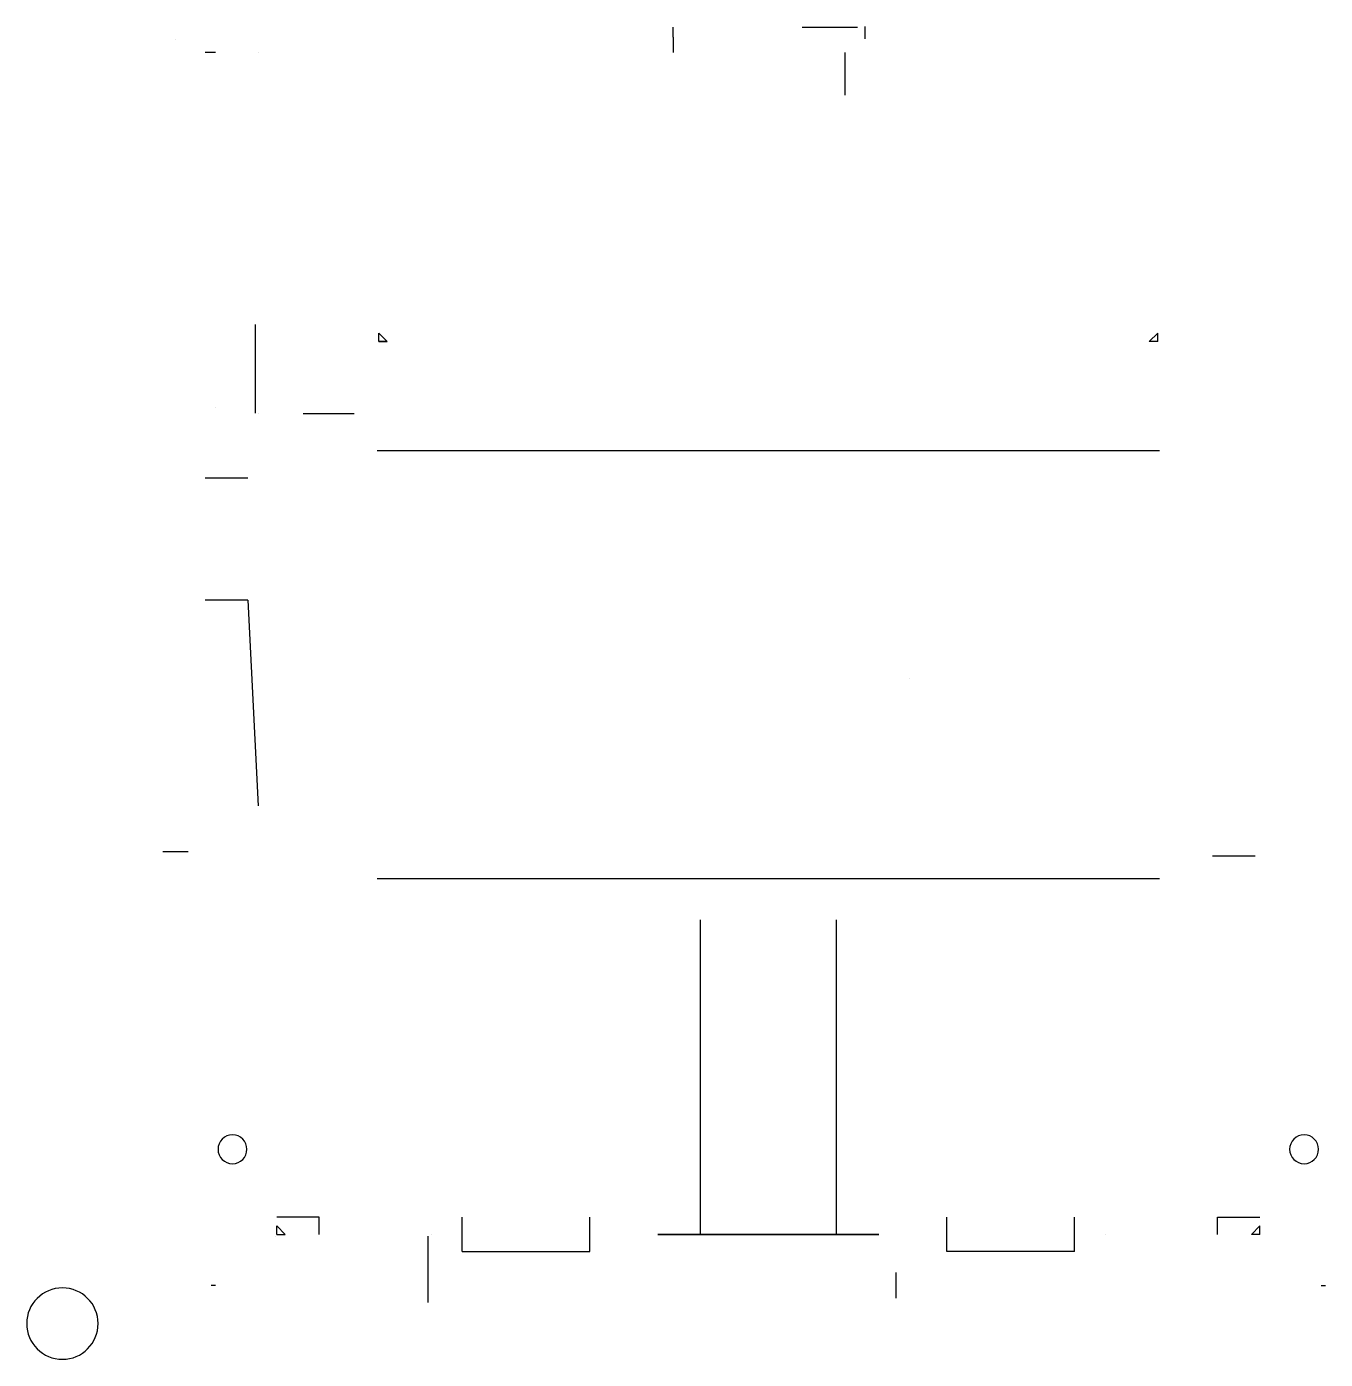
# Model space of a CAD drawing. Header units: inches. Extents: x -223 to 173, y -157 to 59.
# Drawn here: x 20.7 to 173.4, y -97.4 to 59.3 of the extents above; entities outside this region: 3.
import ezdxf

# ---------------------------------------------------------------- set-up
doc = ezdxf.new("R2010")
doc.units = ezdxf.units.IN
doc.header["$MEASUREMENT"] = 0

msp = doc.modelspace()

# ---------------------------------------------------------------- linework, layer by layer
at = {"extrusion": (1, 0, 0)}
for p, q in [((96.74, 58.07, 94.09), (96.74, 59.27, 94.09)), ((96.74, 58.07, 94.09), (96.74, 56.27, 94.09)), ((47.94, 56.27, 95.89), (47.94, 56.27, 120.09)), ((147.54, -82.73, 70.09), (147.54, -82.73, 91.89))]:
    msp.add_line(p, q, dxfattribs=at)
at = {"extrusion": (-4.44089e-16, 1, 0)}
for p, q in [((111.94, 59.27, 68.89), (111.94, 59.27, 88.89)), ((111.94, 59.27, 88.89), (118.44, 59.27, 88.89))]:
    msp.add_line(p, q, dxfattribs=at)
at = {"extrusion": (-1, 0, 0)}
for p, q in [((119.34, 57.87, 66.89), (119.34, 59.32, 66.89)), ((42.94, 14.47, 66.89), (42.94, 14.47, 61.89)), ((68.34, -82.73, 70.09), (68.34, -82.73, 91.89))]:
    msp.add_line(p, q, dxfattribs=at)
at = {"extrusion": (-3.56801e-16, -1, 0)}
msp.add_line((38.24, 57.77, 133.09), (38.24, 57.77, 136.09), dxfattribs=at)
at = {"extrusion": (0, 0, -1)}
for p, q in [((42.94, 56.27, 95.89), (41.74, 56.27, 95.89)), ((62.14, 22.27, 75.09), (62.14, 23.27, 75.09)), ((62.14, 23.27, 75.09), (63.14, 22.27, 75.09)), ((62.14, 22.27, 75.09), (63.14, 22.27, 75.09)), ((63.14, 22.27, 75.09), (62.14, 22.27, 75.09)), ((61.94, 9.47, 78.09), (153.94, 9.47, 78.09)), ((160.74, -82.73, 77.09), (160.74, -80.73, 77.09)), ((160.74, -80.73, 77.09), (165.74, -80.73, 77.09)), ((50.14, -82.73, 75.09), (51.14, -82.73, 75.09)), ((164.74, -82.73, 75.09), (165.74, -81.73, 75.09)), ((165.74, -82.73, 75.09), (164.74, -82.73, 75.09)), ((165.74, -82.73, 75.09), (165.74, -81.73, 75.09)), ((42.94, -88.73, 66.89), (42.44, -88.73, 66.89)), ((172.94, -88.73, 66.89), (173.44, -88.73, 66.89))]:
    msp.add_line(p, q, dxfattribs=at)
at = {"extrusion": (-1, 0, 1.22465e-16)}
for p, q in [((116.94, 56.27, 68.89), (116.94, 53.87, 68.89)), ((116.94, 53.87, 68.89), (116.94, 53.87, 94.09))]:
    msp.add_line(p, q, dxfattribs=at)
for p, q in [((116.94, 53.87, 94.09), (116.94, 51.27, 94.09)), ((46.74, -8.13, 81.89), (46.74, -8.13, 101.89)), ((46.74, -8.13, 101.89), (47.94, -32.33, 101.89)), ((55.14, -80.73, 77.09), (50.14, -80.73, 77.09)), ((55.14, -82.73, 77.09), (55.14, -80.73, 77.09)), ((71.94, -84.73, 91.89), (71.94, -80.73, 91.89)), ((86.94, -84.73, 91.89), (86.94, -80.73, 91.89)), ((128.94, -84.73, 91.89), (128.94, -80.73, 91.89)), ((143.94, -84.73, 91.89), (143.94, -80.73, 91.89)), ((49.94, -82.93, 85.09), (49.94, -82.93, 90.09)), ((67.94, -90.73, 85.09), (67.94, -82.93, 85.09)), ((94.94, -82.73, 46.89), (120.94, -82.73, 46.89)), ((120.94, -82.73, 54.89), (94.94, -82.73, 54.89)), ((71.94, -84.73, 91.89), (86.94, -84.73, 91.89)), ((143.94, -84.73, 91.89), (128.94, -84.73, 91.89)), ((-221.48, -155.33), (-205.98, -155.33))]:
    msp.add_line(p, q)
at = {"extrusion": (4.44089e-16, 2.21176e-31, -1)}
msp.add_line((47.61, 24.27, 95.89), (47.61, 13.87, 95.89), dxfattribs=at)
at = {"extrusion": (0, 1, 0)}
for p, q in [((153.74, 23.27, 75.09), (152.74, 22.27, 75.09)), ((153.74, 22.27, 75.09), (153.74, 23.27, 75.09)), ((153.94, -40.93, 78.09), (61.94, -40.93, 78.09)), ((50.14, -82.73, 75.09), (50.14, -81.73, 75.09)), ((50.14, -81.73, 75.09), (51.14, -82.73, 75.09))]:
    msp.add_line(p, q, dxfattribs=at)
at = {"extrusion": (-2.27374e-14, -1, 0)}
msp.add_line((153.74, 22.27, 75.09), (152.74, 22.27, 75.09), dxfattribs=at)
at = {"extrusion": (1, 4.44089e-16, 4.44089e-16)}
msp.add_line((47.94, 13.87, 95.89), (47.94, 13.87, 117.09), dxfattribs=at)
at = {"extrusion": (0.965108, -4.57167e-16, -0.261851)}
msp.add_line((59.24, 13.77, 123.09), (53.24, 13.77, 123.09), dxfattribs=at)
at = {"extrusion": (-3.36902e-15, -1, -6.7155e-15)}
msp.add_line((41.74, 6.27, 90.09), (46.74, 6.27, 90.09), dxfattribs=at)
at = {"extrusion": (-1, -5.92119e-15, 0)}
msp.add_line((41.74, -8.13, 81.89), (41.74, -8.13, 101.89), dxfattribs=at)
at = {"extrusion": (5.92119e-15, -1, 0)}
msp.add_line((46.74, -8.13, 101.89), (41.74, -8.13, 101.89), dxfattribs=at)
at = {"extrusion": (1, -7.86672e-15, 0)}
for p in [(124.54, -17.33, 127.09), (124.54, -17.33, 120.09)]:
    msp.add_line(p, (124.54, -17.33, 120.09), dxfattribs=at)
at = {"extrusion": (0, -1.8219e-15, -1)}
msp.add_line((39.74, -37.73, 85.09), (36.74, -37.73, 85.09), dxfattribs=at)
at = {"extrusion": (-6.12323e-17, -1, 0)}
for p, q in [((165.18, -38.23, 132.09), (160.18, -38.23, 132.09)), ((160.18, -38.23, 132.09), (160.18, -38.23, 130.09))]:
    msp.add_line(p, q, dxfattribs=at)
at = {"extrusion": (-5.68434e-15, 1, 2.18323e-31)}
msp.add_line((99.94, -45.73, 48.89), (99.94, -45.73, 50.89), dxfattribs=at)
at = {"extrusion": (1, 5.76116e-15, 0)}
msp.add_line((99.94, -45.73, 50.89), (99.94, -82.73, 50.89), dxfattribs=at)
at = {"extrusion": (-1, -5.76116e-15, 6.55886e-15)}
for p, q in [((115.94, -45.73, 48.89), (115.94, -45.73, 50.89)), ((115.94, -45.73, 50.89), (115.94, -82.73, 50.89))]:
    msp.add_line(p, q, dxfattribs=at)
at = {"extrusion": (-5.68434e-15, 1, 3.6409e-31)}
for p, q in [((120.54, -82.73, 58.49), (95.34, -82.73, 58.49)), ((120.54, -82.73, 56.49), (120.54, -82.73, 58.49))]:
    msp.add_line(p, q, dxfattribs=at)
at = {"extrusion": (-5.55112e-15, 1, 3.6409e-31)}
for p, q in [((120.54, -82.73, 56.89), (95.34, -82.73, 56.89)), ((120.54, -82.73, 56.49), (120.54, -82.73, 56.89))]:
    msp.add_line(p, q, dxfattribs=at)
at = {"extrusion": (-5.46571e-15, 1, 5.04124e-31)}
msp.add_line((99.94, -82.73, 48.89), (99.94, -82.73, 61.89), dxfattribs=at)
at = {"extrusion": (-5.46571e-15, 1, 3.6409e-31)}
msp.add_line((115.94, -82.73, 61.89), (115.94, -82.73, 48.89), dxfattribs=at)
at = {"extrusion": (0, -1, 0)}
for p, q in [((71.94, -84.73, 70.09), (71.94, -84.73, 75.09)), ((122.94, -87.23, 91.89), (122.94, -89.23, 91.89)), ((122.94, -89.23, 91.89), (122.94, -90.23, 91.89))]:
    msp.add_line(p, q, dxfattribs=at)
at = {"extrusion": (0, 0, -1)}
for centre, radius in [((-44.94, -72.73, -66.89), 1.7), ((-170.94, -72.73, -66.89), 1.7), ((-24.94, -93.23, -93.89), 4.2)]:
    msp.add_circle(centre, radius, dxfattribs=at)
for centre in [(-221.48, -155.33), (-205.98, -155.33)]:
    msp.add_circle(centre, 1.4)

doc.saveas('drawing.dxf')
